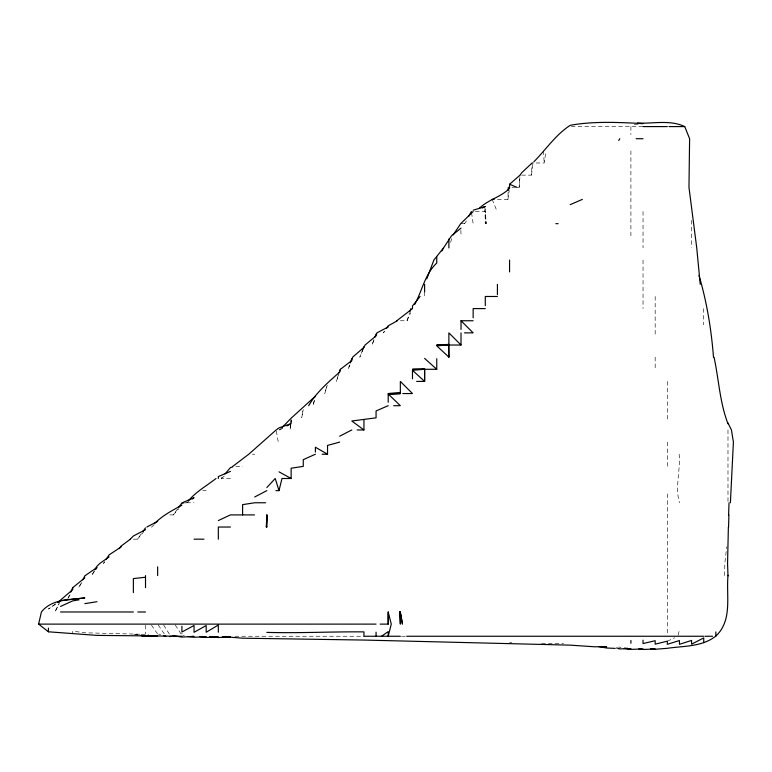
<?xml version="1.0" encoding="UTF-8"?>
<svg xmlns="http://www.w3.org/2000/svg" width="772" height="772" viewBox="0 0 772 772"><rect width="100%" height="100%" fill="white"/><g stroke="black" fill="none" stroke-linecap="round" stroke-linejoin="round"><path stroke-width="0.58" stroke-dasharray="3.86 2.9" d="M679.157 454.225C680.614 470.476 674.834 486.823 679.447 502.765M724.667 575.574L724.821 563.444L726.713 546.894M497.419 199.398L507.899 199.398L508.179 190.568M521.689 175.128L531.493 175.128L532.043 164.098M516.777 187.258L519.18 187.258L519.961 175.128M484.961 208.035L485.289 223.668L485.289 211.528L473.969 211.528M519.18 187.258L519.894 177.328M290.571 424.079L290.011 429.956L291.131 423.741M290.677 422.902L291.131 418.202M531.493 175.128L533.056 162.988M291.285 422.554L291.604 420.19M507.899 199.398L509.231 190.53M302.74 410.945L301.688 417.826L303.261 409.594M536.125 162.988L544.183 162.988L545.958 151.187M314.349 400.388L313.027 405.686L315.101 397.792M485.289 209.26L484.71 211.528L485.289 211.962L486.225 223.668L485.289 211.528M678.086 635.192L679.447 629.884M326.614 386.849L324.771 393.556L327.232 385.199M338.348 374.931L336.37 381.416L338.937 374.169M450.568 242.418L452.247 236.907M400.34 320.747L407.076 320.747L409.469 313.017M349.61 365.021L348.143 369.286L349.977 364.915M373.995 339.545L371.921 345.016L374.227 339.95M362.705 349.851L359.829 357.147L362.57 350.633M67.849 598.744L69.789 594.343M407.076 320.747L410.675 312.65M60.052 601.542L54.908 611.984L59.019 603.984M68.428 597.808L70.03 594.749M80.703 583.786L78.638 587.714L82.363 581.77M461.019 223.668L464.503 223.668L465.651 221.641M93.991 571.415L91.607 575.574L95.188 570.19M104.703 561.543L103.438 563.444L104.857 561.794M384.543 331.12L383.317 332.877L385.411 330.339M464.503 223.668L466.5 220.869M133.373 539.174L137.455 539.174L141.488 533.539M169.782 514.905L173.304 514.905L177.946 508.487M230.452 478.495L221.207 478.495L222.751 476.671M137.455 539.174L143.312 532.275M173.304 514.905L178.786 508.719M278.991 429.956L281.355 428.277M154.236 524.613L151.679 527.035L149.623 527.324M221.207 478.495L224.903 475.648M55.902 603.781L48.433 609.031L55.902 603.878M184.836 502.861L186.776 502.765L188.59 501.501M279.725 429.956L282.832 428.228M667.307 641.3L674.66 637.768M541.548 643.558L563.618 643.645M571.309 126.589L643.037 126.589M511.961 187.258L515.571 187.258M252.347 454.225L254.721 454.225M235.827 466.365L242.591 466.365M202.727 490.635L206.182 490.635M186.776 502.765L194.052 502.765M139.993 634.217L84.833 632.799L72.703 631.129L72.703 633.802M141.102 634.217L148.9 634.98M234.987 636.253L363.94 636.253M401.459 636.253L405.937 636.253M634.217 124.485L639.737 124.533M509.559 642.565L511.768 642.68M137.792 634.96L133.373 634.227L137.85 635.038M618.768 646.984L621.006 647.544M182.829 635.52L184.643 636.012M158.675 634.314L160.73 634.873M151.486 625.108L157.642 634.044M158.279 625.05L164.61 634.381M175.273 625.05L181.912 635.279L181.912 633.05M163.683 625.079L169.782 634.729M492.16 199.398L497.168 211.528M276.328 431.065L278.296 442.095M471.547 212.638L473.149 223.668M543.488 150.858L544.183 162.988M460.874 230.288L461.019 235.798M727.986 429.956L727.986 501.665M703.717 308.607L703.717 324.867M691.577 220.358L691.577 247.465M667.307 381.416L667.307 421.01M667.307 442.095L667.307 466.365M667.307 493.839L667.307 635.144M655.177 296.477L655.177 336.901M655.177 357.147L655.177 369.286M643.037 211.528L643.037 247.87M643.037 260.067L643.037 308.607M630.907 126.589L630.907 134.666M630.907 150.858L630.907 235.798M424.61 292.057L424.61 296.477M291.131 420.422L291.131 422.631M145.512 625.243L145.512 634.217"/><path stroke-width="1.16" d="M266.861 527.035L266.861 514.905L266.379 527.035L266.967 514.905M84.833 577.813L72.722 587.714L72.703 589.654L57.765 602.469M650.545 648.827L655.177 649.271L667.307 648.306C683.76 645.874 701.758 646.984 715.625 636.253L715.847 636.099C732.705 620.215 726.114 596.245 727.986 575.844L727.562 563.444L728.372 527.035M728.565 527.035L728.913 514.905M508.179 190.568L508.275 187.258M728.594 514.905L729.029 502.765M730.399 502.765L733.4 442.095L731.451 429.956L727.986 423.017M181.912 636.253L96.973 635.395L48.433 631.795L38.6 624.114L41.418 611.984C51.743 598.86 69.847 599.825 84.833 597.904L60.563 600.655L57.765 602.585M275.932 490.635L278.991 490.635L281.983 478.495L291.131 478.495L291.131 468.237L303.261 466.365L303.261 459.687L315.401 454.225M388.21 326.952L376.919 332.877L376.07 335.897L365.06 345.016L363.94 347.381L352.65 357.147L351.8 360.553L340.433 369.286L339.67 372.094C328.235 382.246 316.443 392.244 308.694 405.686M339.014 372.77L340.433 369.286M409.816 311.917L410.839 308.607M350.343 362.888L351.8 358.623M374.825 337.354L376.07 334.064M362.705 349.851L363.94 346.715M426.8 278.827L433.883 260.067L443.524 247.937L451.523 235.798L461.019 228.136M70.763 592.143L72.703 587.743M82.768 579.859L84.833 575.931M414.632 304.564C422.226 290.832 424.783 274.272 436.749 263.04L436.749 256.748M441.825 250.968L443.524 247.937M618.768 140.485L619.771 138.719M468.527 216.585L471.393 211.528M95.188 569.331L96.973 566.214L99.81 563.444L109.103 556.844M412.48 378.801L412.48 370.28L424.407 369.286L412.48 369.286L424.61 368.939L424.61 381.416L416.639 381.416M105.957 559.642L109.103 554.894L121.243 546.846M95.776 569.292L96.973 567.497L85.248 575.574M453.203 234.862L460.701 223.668L473.149 211.528M386.376 328.486L388.21 325.842L397.348 320.747M142.83 531.657L145.512 527.894M178.602 507.571L181.912 502.997L183.861 502.9M119.177 548.641L121.243 545.987L130.371 539.174M420.065 296.477L412.48 305.944L412.48 308.607L396.798 320.747M154.661 523.406C162.342 515.686 172.281 510.379 181.912 505.187M225.057 473.94L230.452 467.562L232.575 466.963M188.233 501.057C195.837 491.754 206.558 485.916 216.006 478.495M533.828 161.821C545.91 149.643 555.647 134.733 570.228 125.315C594.122 120.953 618.874 122.43 643.037 123.559L637.527 123.443M266.861 487.518L275.228 478.495L278.991 490.635M130.323 539.174L133.373 535.99L145.512 529.688M282.166 427.437L291.131 418.202L315.401 396.152M479.123 208.565C487.894 199.63 500.758 197.304 509.559 188.31L509.559 184.267L520.048 175.128L521.689 172.774L532.101 162.988L533.056 162.988M232.797 466.365L248.777 454.225L276.135 429.956L278.991 427.9L291.131 423.606L286.981 425.912M192.228 498.982L194.052 497.718L182.317 502.765M381.503 636.253L388.21 631.621L388.21 636.253L391.259 624.114L388.21 611.984L388.21 624.114L380.142 624.114M266.379 527.035L266.861 526.707M146.834 527.035L157.642 521.389M254.721 496.975L266.861 490.635M482.384 207.996L485.289 206.481L473.149 210.235M339.67 436.19L351.8 429.956M218.322 520.569L230.452 514.905L254.499 514.905M60.563 606.425L72.703 600.877L79.014 599.844M388.21 405.686L376.07 410.945L376.07 417.826L351.8 421.01L363.94 429.956L363.94 419.553M570.228 204.619L582.368 199.398M230.452 471.374L218.322 476.594L218.322 478.495M339.67 442.095L327.531 445.425L327.531 454.225L322.117 454.225M169.782 636.639L171.403 636.253M84.833 603.636L96.973 601.716M145.512 577.244L133.373 578.595L133.373 592.606M643.037 648.934L630.907 649.397L624.365 648.383L627.636 648.383M402.752 393.556L412.48 393.556L400.34 381.416L400.34 393.556L388.21 394L388.21 402.241M637.527 123.144C653.141 123.771 670.202 119.612 684.745 126.589L689.608 138.719L688.971 187.258L696.74 247.937L700.233 284.337M618.768 648.895L630.907 648.683L624.365 648.383M266.861 632.384C299.237 633.301 331.613 631.573 363.94 631.892L363.94 636.253L400.34 636.253M643.037 126.589L655.177 126.589M655.553 126.589L667.307 126.589M668.967 126.589L684.745 126.589M636.157 138.719L643.037 138.719M492.16 199.398L494.148 199.398M555.859 223.668L558.098 223.668M497.419 296.477L485.289 296.477L485.289 305.625M485.289 308.607L473.149 308.607L473.149 317.823M461.019 329.461L461.019 320.747L473.149 320.747M464.483 332.877L473.149 332.877L461.019 320.747M449.864 345.016L461.019 345.016L461.019 332.877M425.43 369.286L436.749 369.286L436.749 358.7M400.34 393.556L388.21 393.556L400.34 392.465L400.041 393.556L388.21 394L400.34 405.686L393.72 405.686M357.166 429.956L363.94 429.956M265.607 502.765L254.721 502.765L242.591 504.637L242.591 514.905M230.452 527.035L218.322 527.035L218.322 539.174M194.052 539.174L203.982 539.174M60.563 611.984L133.373 611.984M137.783 611.984L145.512 611.984M399.568 611.984L400.34 611.984L402.453 624.114L400.34 612.765L399.568 611.984L400.34 624.114L400.34 611.984M38.6 624.114L218.322 624.114M219.094 624.114L376.07 624.114M406.67 636.253L703.717 636.253M704.981 636.253L712.537 636.253M191.929 636.379L194.052 636.418L181.912 637.093L172.812 635.645M615.216 648.383L606.638 648.017L598.918 646.637M212.31 636.533L218.322 636.881L206.182 637.479L199.649 636.562M201.83 636.504L206.182 636.755L194.052 637.257L187.683 636.504M224.681 636.533L230.452 636.881L218.322 637.556L209.666 636.514M652.861 648.876L655.177 649.04L643.037 649.455L638.849 648.847M603.328 646.531L606.638 646.782L594.498 646.772L570.228 645.141L363.94 640.056L242.591 638.183L222.365 636.562M142.202 635.694L145.512 636.253L157.642 635.877L144.557 636.253L141.208 635.645M616.567 648.007L618.768 648.383M152.277 635.742L154.535 636.253M163.818 635.703L165.874 636.253M509.559 184.267L516.738 187.258M278.991 471.837L291.131 478.495M327.531 454.225L315.401 447.229L315.401 452.083M424.61 358.401L436.749 369.286M412.48 370.28L424.61 381.416L424.61 368.939M448.879 357.147L436.749 345.827L448.609 345.016L448.879 344.408L436.749 345.016L448.609 345.016L448.879 357.147L448.879 332.877L461.019 345.016M698.998 275.517C706.862 302.055 711.35 329.596 713.482 357.147M714.032 357.147C718.828 379.322 719.716 402.28 727.986 423.789M727.986 575.333L727.986 575.844M715.847 631.95L715.847 636.099M703.717 642.7L703.717 637.913L691.577 644.166L691.577 640.413L679.447 644.321L679.447 640.557L667.307 644.311L667.307 641.165L655.177 644.176L655.177 640.702L643.037 643.558L643.037 640.171M630.907 640.461L630.907 643.269M509.559 260.067L509.559 271.889M497.419 284.337L497.419 294.643M448.879 239.021L448.879 247.937M424.61 284.337L424.61 291.893M388.21 611.984L388.21 624.114M376.07 632.162L376.07 636.253M218.322 632.239L218.322 625.021L206.182 632.268L206.182 625.513L194.052 632.316L194.052 625.494L181.912 632.017L181.912 626.227M157.642 566.851L157.642 575.574M145.512 575.574L145.512 587.714M48.433 628.109L48.433 631.795"/></g></svg>
